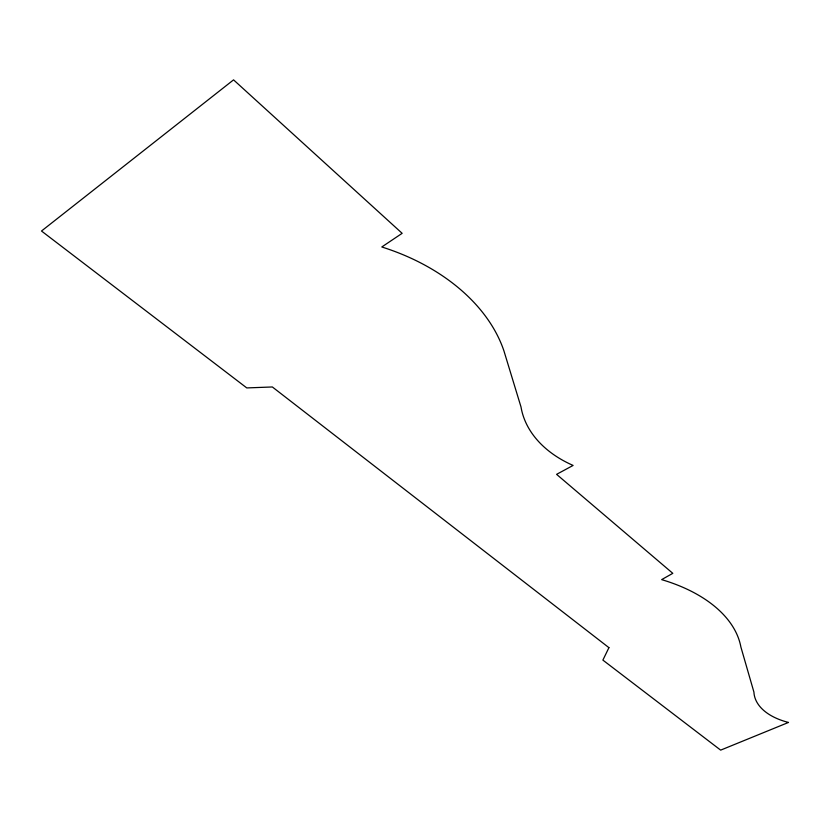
<?xml version="1.0" encoding="UTF-8"?>
<svg xmlns="http://www.w3.org/2000/svg" width="830" height="830" viewBox="0 0 830 830"><rect width="100%" height="100%" fill="white"/><g stroke="black" fill="none" stroke-linecap="round" stroke-linejoin="round"><path stroke-width="1.25" d="M608.929 647.659L602.881 660.099L720.658 750.133L788.5 722.442A69.025 38.886 -5.9 0 1 753.92 692.096L740.879 646.985A148.414 87.461 -0.9 0 0 661.635 579.63L672.798 573.333L556.588 474.345L573.115 465.433A117.248 83.384 -3.4 0 1 521.012 406.98L503.945 350.934A187.466 132.873 8.8 0 0 381.79 246.977L402.145 233.323L233.562 79.867L41.5 231.02L246.78 387.921L272.354 386.967L608.929 647.659"/></g></svg>
